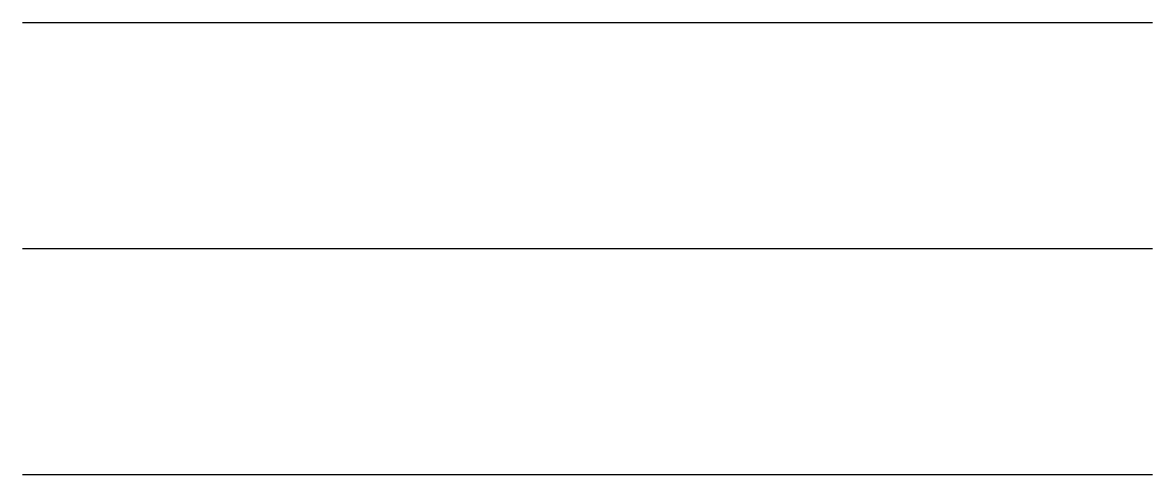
# Model space of a CAD drawing. Header units: metres. Extents: x 0 to 100, y 0 to 40.
import ezdxf

# ---------------------------------------------------------------- set-up
doc = ezdxf.new("R2010")
doc.units = ezdxf.units.M
doc.layers.add('TC', color=7, linetype='Continuous', true_color=0x8844cc)

msp = doc.modelspace()

# ---------------------------------------------------------------- linework, layer by layer
at = {"layer": 'TC'}
msp.add_line((0, 40), (100, 40), dxfattribs=at)
at = {"layer": 'TC', "color": 30, "true_color": 0xff8000}
msp.add_line((0, 20), (100, 20), dxfattribs=at)
at = {"layer": 'TC', "color": 150, "true_color": 0x3b82f6}
msp.add_line((0, 0), (100, 0), dxfattribs=at)

doc.saveas('drawing.dxf')
